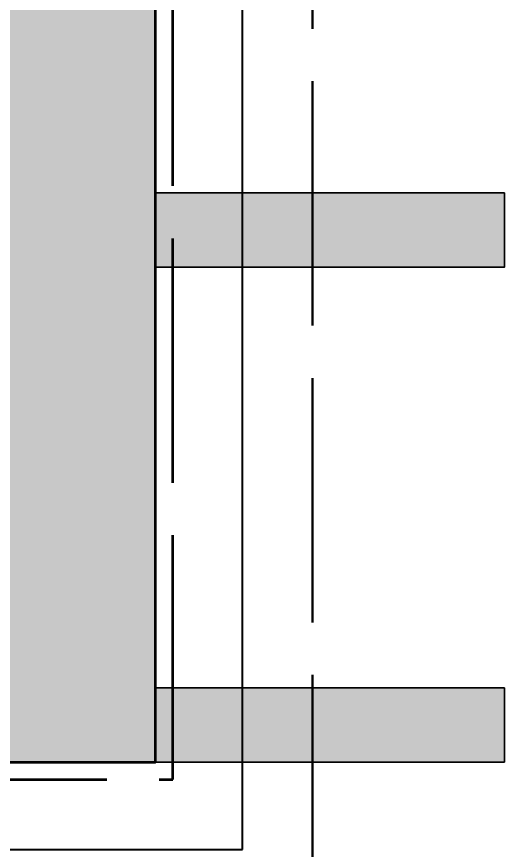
# Model space of a CAD drawing. Header units: millimetres. Extents: x -6738 to 19322, y -5679 to 4356.
# Drawn here: x 14669 to 15656, y -178 to 1506 of the extents above; entities that cross this region are included whole.
import ezdxf

# ---------------------------------------------------------------- set-up
doc = ezdxf.new("R2010")
doc.units = ezdxf.units.MM
doc.linetypes.add('DASH_494_106', pattern=[599.722222, 493.888889, -105.833333])
for name, color, linetype in [('GEOFAB', 5, 'Continuous'), ('MODULE_ART', 7, 'Continuous'), ('PIPES', 7, 'Continuous'), ('TANK', 7, 'Continuous')]:
    doc.layers.add(name, color=color, linetype=linetype)

# ---------------------------------------------------------------- blocks, each defined once
blk = doc.blocks.new('atlancube_face')
at = {"true_color": 0x000000}
blk.add_solid([(-1.8, -1.8), (1151.8, -1.8), (-1.8, 781.8), (1151.8, 781.8)], dxfattribs=at)

msp = doc.modelspace()

# ---------------------------------------------------------------- linework, layer by layer
at = {"layer": 'GEOFAB', "color": 5, "linetype": 'DASH_494_106', "lineweight": 50}
msp.add_line((15267.5, -317.5), (15267.5, 2201.1), dxfattribs=at)
at = {"layer": 'GEOFAB', "color": 6, "lineweight": 40}
for p, q in [((15126.4, -176.4), (15126.4, 2060)), ((-176.4, -176.4), (15126.4, -176.4))]:
    msp.add_line(p, q, dxfattribs=at)
at = {"layer": 'GEOFAB', "color": 5, "linetype": 'DASH_494_106', "lineweight": 53}
msp.add_lwpolyline([(-35.3, -35.3), (14985.3, -35.3), (14985.3, 1595.3), (-35.3, 1595.3)], close=True, dxfattribs=at)
at = {"layer": 'PIPES', "lineweight": 35}
for points in [[(14950, 1000), (15655.6, 1000), (15655.6, 1150), (14950, 1150)], [(14950, 0), (15655.6, 0), (15655.6, 150), (14950, 150)]]:
    msp.add_lwpolyline(points, close=True, dxfattribs=at)
at = {"layer": 'PIPES', "true_color": 0xbfbfbf}
for points in [[(14950, 1000), (15655.6, 1000), (14950, 1150), (15655.6, 1150)], [(14950, 0), (15655.6, 0), (14950, 150), (15655.6, 150)]]:
    msp.add_solid(points, dxfattribs=at)
at = {"layer": 'TANK', "lineweight": 53}
msp.add_lwpolyline([(0, 0), (14950, 0), (14950, 1560), (0, 1560)], close=True, dxfattribs=at)

# ---------------------------------------------------------------- block references
at = {"layer": 'MODULE_ART'}
for p in [(13800, 780), (13800, 0)]:
    msp.add_blockref('atlancube_face', p, dxfattribs=at)

doc.saveas('drawing.dxf')
